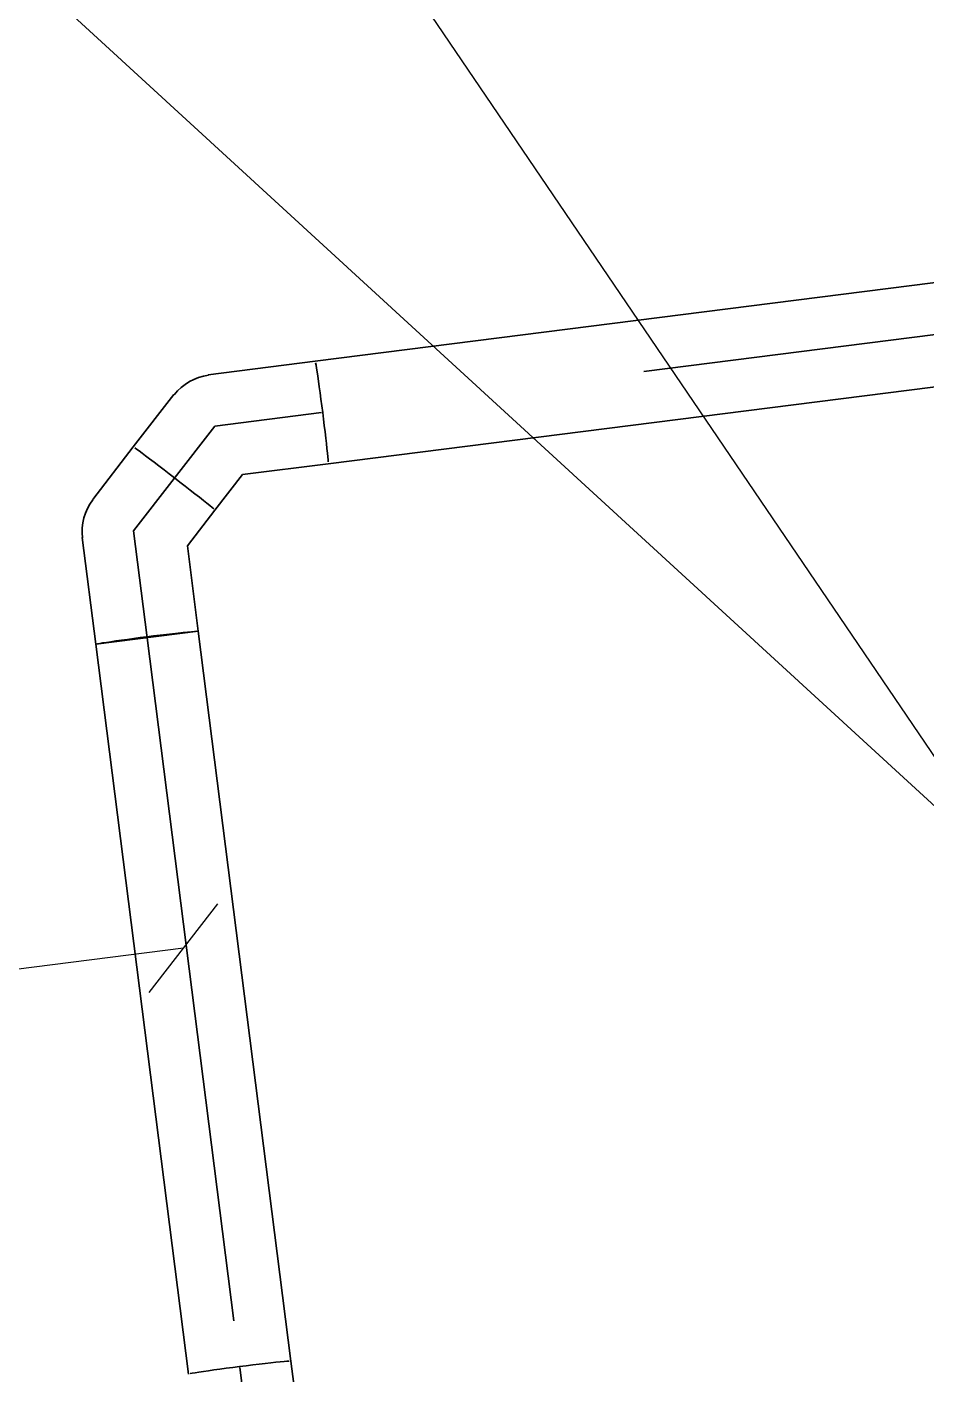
# Model space of a CAD drawing. Header units: metres. Extents: x 2713732.4 to 2713757.2, y 1226081.6 to 1226111.3.
# Drawn here: x 2713743.211 to 2713743.864, y 1226107.761 to 1226108.739 of the extents above; entities that cross this region are included whole.
import ezdxf

# ---------------------------------------------------------------- set-up
doc = ezdxf.new("R2010")
doc.units = ezdxf.units.M
doc.linetypes.add('DASHDOT', pattern=[1, 0.5, -0.25, 0, -0.25])
doc.layers.add('einlagen_boden_erstes_og', color=7, linetype='Continuous', true_color=0x000000)

msp = doc.modelspace()

# ---------------------------------------------------------------- linework, layer by layer
at = {"layer": 'einlagen_boden_erstes_og', "color": 7, "linetype": 'Continuous', "lineweight": 25, "extrusion": (0.000477202, 0.001815, 0.999998)}
for p, q in [((2713743.9348, 1226108.11444, -0.19104), (2713742.85287, 1226109.70852, -0.19341)), ((2713743.9348, 1226108.11444, -0.19104), (2713742.27808, 1226109.6348, -0.193)), ((2713743.30013, 1226108.0382, -0.19059), (2713743.34992, 1226108.10247, -0.19073)), ((2713743.32502, 1226108.07033, -0.19066), (2713743.18943, 1226108.05312, -0.19057))]:
    msp.add_line(p, q, dxfattribs=at)
at = {"layer": 'einlagen_boden_erstes_og', "color": 36, "linetype": 'Continuous', "lineweight": 35, "true_color": 0x6a4015, "extrusion": (0.000477202, 0.001815, 0.999998)}
for p, q in [((2713744.15049, 1226108.58913, -0.192), (2713743.42066, 1226108.4965, -0.19148)), ((2713743.43011, 1226108.4221, -0.19135), (2713744.15993, 1226108.51473, -0.19187)), ((2713743.3431, 1226108.48666, -0.19143), (2713743.42066, 1226108.4965, -0.19148)), ((2713743.42102, 1226108.49526, -0.19148), (2713743.42131, 1226108.49371, -0.19148)), ((2713743.42131, 1226108.49371, -0.19148), (2713743.42102, 1226108.49526, -0.19148)), ((2713743.42131, 1226108.49371, -0.19148), (2713743.42167, 1226108.49157, -0.19148)), ((2713743.42167, 1226108.49157, -0.19148), (2713743.42131, 1226108.49371, -0.19148)), ((2713743.42167, 1226108.49157, -0.19148), (2713743.42209, 1226108.48887, -0.19147)), ((2713743.42167, 1226108.49157, -0.19148), (2713743.42209, 1226108.48887, -0.19147)), ((2713743.42209, 1226108.48887, -0.19147), (2713743.42257, 1226108.48568, -0.19146)), ((2713743.42257, 1226108.48568, -0.19146), (2713743.42209, 1226108.48887, -0.19147)), ((2713743.42257, 1226108.48568, -0.19146), (2713743.4231, 1226108.48202, -0.19146)), ((2713743.42257, 1226108.48568, -0.19146), (2713743.4231, 1226108.48202, -0.19146)), ((2713743.42367, 1226108.47799, -0.19145), (2713743.4231, 1226108.48202, -0.19146)), ((2713743.4231, 1226108.48202, -0.19146), (2713743.42367, 1226108.47799, -0.19145)), ((2713743.28866, 1226108.43432, -0.19131), (2713743.31817, 1226108.47242, -0.19139)), ((2713743.42367, 1226108.47799, -0.19145), (2713743.42426, 1226108.47363, -0.19144)), ((2713743.42367, 1226108.47799, -0.19145), (2713743.42426, 1226108.47363, -0.19144)), ((2713743.42426, 1226108.47363, -0.19144), (2713743.42488, 1226108.46902, -0.19144)), ((2713743.42426, 1226108.47363, -0.19144), (2713743.42488, 1226108.46902, -0.19144)), ((2713743.42488, 1226108.46902, -0.19144), (2713743.4255, 1226108.46425, -0.19143)), ((2713743.42488, 1226108.46902, -0.19144), (2713743.42551, 1226108.46425, -0.19143)), ((2713743.4255, 1226108.46425, -0.19143), (2713743.42613, 1226108.4594, -0.19142)), ((2713743.42613, 1226108.4594, -0.19142), (2713743.42551, 1226108.46425, -0.19143)), ((2713743.42613, 1226108.4594, -0.19142), (2713743.42674, 1226108.45454, -0.19141)), ((2713743.42613, 1226108.4594, -0.19142), (2713743.42674, 1226108.45454, -0.19141)), ((2713743.42674, 1226108.45454, -0.19141), (2713743.42732, 1226108.44977, -0.1914)), ((2713743.42732, 1226108.44977, -0.1914), (2713743.42674, 1226108.45454, -0.19141)), ((2713743.42732, 1226108.44977, -0.1914), (2713743.42788, 1226108.44515, -0.19139)), ((2713743.42788, 1226108.44515, -0.19139), (2713743.42732, 1226108.44977, -0.1914)), ((2713743.42788, 1226108.44515, -0.19139), (2713743.42839, 1226108.44078, -0.19139)), ((2713743.42788, 1226108.44515, -0.19139), (2713743.42839, 1226108.44078, -0.19139)), ((2713743.28866, 1226108.43432, -0.19131), (2713743.25915, 1226108.39622, -0.19122)), ((2713743.29104, 1226108.43273, -0.19131), (2713743.28975, 1226108.43365, -0.19131)), ((2713743.29279, 1226108.43145, -0.1913), (2713743.29104, 1226108.43273, -0.19131)), ((2713743.42839, 1226108.44078, -0.19139), (2713743.42885, 1226108.43673, -0.19138)), ((2713743.42885, 1226108.43673, -0.19138), (2713743.42839, 1226108.44078, -0.19139)), ((2713743.42885, 1226108.43673, -0.19138), (2713743.42925, 1226108.43306, -0.19137)), ((2713743.42885, 1226108.43673, -0.19138), (2713743.42925, 1226108.43306, -0.19137)), ((2713743.42925, 1226108.43306, -0.19137), (2713743.42958, 1226108.42985, -0.19137)), ((2713743.42958, 1226108.42985, -0.19137), (2713743.42925, 1226108.43306, -0.19137)), ((2713743.29498, 1226108.42983, -0.1913), (2713743.29279, 1226108.43145, -0.1913)), ((2713743.29757, 1226108.42789, -0.1913), (2713743.29498, 1226108.42983, -0.1913)), ((2713743.30052, 1226108.42567, -0.1913), (2713743.29757, 1226108.42789, -0.1913)), ((2713743.30377, 1226108.4232, -0.19129), (2713743.30052, 1226108.42567, -0.1913)), ((2713743.30726, 1226108.42053, -0.19129), (2713743.30377, 1226108.4232, -0.19129)), ((2713743.43011, 1226108.4221, -0.19135), (2713743.36795, 1226108.41421, -0.19131)), ((2713743.42958, 1226108.42985, -0.19137), (2713743.42984, 1226108.42713, -0.19136)), ((2713743.42958, 1226108.42985, -0.19137), (2713743.42984, 1226108.42713, -0.19136)), ((2713743.42984, 1226108.42713, -0.19136), (2713743.43003, 1226108.42497, -0.19136)), ((2713743.42984, 1226108.42713, -0.19136), (2713743.43003, 1226108.42497, -0.19136)), ((2713743.43003, 1226108.42497, -0.19136), (2713743.43014, 1226108.42339, -0.19136)), ((2713743.43003, 1226108.42497, -0.19136), (2713743.43014, 1226108.42339, -0.19136)), ((2713743.31095, 1226108.41771, -0.19129), (2713743.30726, 1226108.42053, -0.19129)), ((2713743.31476, 1226108.41477, -0.19128), (2713743.31095, 1226108.41771, -0.19129)), ((2713743.31863, 1226108.41178, -0.19128), (2713743.31476, 1226108.41477, -0.19128)), ((2713743.36795, 1226108.41421, -0.19131), (2713743.34795, 1226108.38839, -0.19125)), ((2713743.3225, 1226108.40878, -0.19128), (2713743.31863, 1226108.41178, -0.19128)), ((2713743.32629, 1226108.40582, -0.19127), (2713743.3225, 1226108.40878, -0.19128)), ((2713743.32995, 1226108.40296, -0.19127), (2713743.32629, 1226108.40582, -0.19127)), ((2713743.33341, 1226108.40024, -0.19127), (2713743.32995, 1226108.40296, -0.19127)), ((2713743.33661, 1226108.39771, -0.19126), (2713743.33341, 1226108.40024, -0.19127)), ((2713743.3395, 1226108.39542, -0.19126), (2713743.33661, 1226108.39771, -0.19126)), ((2713743.34203, 1226108.39339, -0.19126), (2713743.3395, 1226108.39542, -0.19126)), ((2713743.34414, 1226108.39168, -0.19126), (2713743.34203, 1226108.39339, -0.19126)), ((2713743.32795, 1226108.36257, -0.1912), (2713743.34795, 1226108.38839, -0.19125)), ((2713743.34582, 1226108.3903, -0.19126), (2713743.34414, 1226108.39168, -0.19126)), ((2713743.34703, 1226108.38928, -0.19125), (2713743.34582, 1226108.3903, -0.19126)), ((2713743.25159, 1226108.36853, -0.19117), (2713743.26144, 1226108.29096, -0.19103)), ((2713743.33584, 1226108.3004, -0.19109), (2713743.32795, 1226108.36257, -0.1912)), ((2713743.26144, 1226108.29096, -0.19103), (2713743.33584, 1226108.3004, -0.19109)), ((2713743.26144, 1226108.29096, -0.19103), (2713743.33584, 1226108.3004, -0.19109)), ((2713743.28432, 1226108.29456, -0.19105), (2713743.27996, 1226108.29396, -0.19105)), ((2713743.28892, 1226108.29517, -0.19106), (2713743.28432, 1226108.29456, -0.19105)), ((2713743.29369, 1226108.2958, -0.19106), (2713743.28892, 1226108.29517, -0.19106)), ((2713743.29854, 1226108.29642, -0.19106), (2713743.29369, 1226108.2958, -0.19106)), ((2713743.3034, 1226108.29703, -0.19107), (2713743.29854, 1226108.29642, -0.19106)), ((2713743.30818, 1226108.29762, -0.19107), (2713743.3034, 1226108.29703, -0.19107)), ((2713743.31279, 1226108.29817, -0.19107), (2713743.30818, 1226108.29762, -0.19107)), ((2713743.31716, 1226108.29868, -0.19108), (2713743.31279, 1226108.29817, -0.19107)), ((2713743.32121, 1226108.29914, -0.19108), (2713743.31716, 1226108.29868, -0.19108)), ((2713743.32488, 1226108.29954, -0.19108), (2713743.32121, 1226108.29914, -0.19108)), ((2713743.3281, 1226108.29988, -0.19108), (2713743.32488, 1226108.29954, -0.19108)), ((2713743.33081, 1226108.30014, -0.19108), (2713743.3281, 1226108.29988, -0.19108)), ((2713743.33297, 1226108.30032, -0.19109), (2713743.33081, 1226108.30014, -0.19108)), ((2713743.33455, 1226108.30043, -0.19109), (2713743.33297, 1226108.30032, -0.19109)), ((2713743.40309, 1226107.77051, -0.19016), (2713743.33584, 1226108.3004, -0.19109)), ((2713743.26144, 1226108.29096, -0.19103), (2713743.32869, 1226107.76106, -0.1901)), ((2713743.26423, 1226108.2916, -0.19104), (2713743.26268, 1226108.29131, -0.19104)), ((2713743.26637, 1226108.29196, -0.19104), (2713743.26423, 1226108.2916, -0.19104)), ((2713743.26907, 1226108.29238, -0.19104), (2713743.26637, 1226108.29196, -0.19104)), ((2713743.27227, 1226108.29286, -0.19104), (2713743.26907, 1226108.29238, -0.19104)), ((2713743.27592, 1226108.29339, -0.19105), (2713743.27227, 1226108.29286, -0.19104)), ((2713743.27996, 1226108.29396, -0.19105), (2713743.27592, 1226108.29339, -0.19105)), ((2713743.36094, 1226107.76591, -0.19013), (2713743.36579, 1226107.76653, -0.19013)), ((2713743.36094, 1226107.76591, -0.19013), (2713743.36579, 1226107.76653, -0.19013)), ((2713743.36579, 1226107.76653, -0.19013), (2713743.37065, 1226107.76714, -0.19014)), ((2713743.36579, 1226107.76653, -0.19013), (2713743.37065, 1226107.76714, -0.19014)), ((2713743.37065, 1226107.76714, -0.19014), (2713743.37543, 1226107.76772, -0.19014)), ((2713743.37543, 1226107.76772, -0.19014), (2713743.37065, 1226107.76714, -0.19014)), ((2713743.37543, 1226107.76772, -0.19014), (2713743.38004, 1226107.76828, -0.19014)), ((2713743.37543, 1226107.76772, -0.19014), (2713743.38004, 1226107.76828, -0.19014)), ((2713743.38004, 1226107.76828, -0.19014), (2713743.38441, 1226107.76879, -0.19015)), ((2713743.38004, 1226107.76828, -0.19014), (2713743.38441, 1226107.76879, -0.19015)), ((2713743.38441, 1226107.76879, -0.19015), (2713743.38846, 1226107.76925, -0.19015)), ((2713743.38441, 1226107.76879, -0.19015), (2713743.38846, 1226107.76925, -0.19015)), ((2713743.38846, 1226107.76925, -0.19015), (2713743.39213, 1226107.76965, -0.19015)), ((2713743.39213, 1226107.76965, -0.19015), (2713743.38846, 1226107.76925, -0.19015)), ((2713743.39213, 1226107.76965, -0.19015), (2713743.39534, 1226107.76998, -0.19015)), ((2713743.39213, 1226107.76965, -0.19015), (2713743.39534, 1226107.76998, -0.19015)), ((2713743.39534, 1226107.76998, -0.19015), (2713743.39806, 1226107.77024, -0.19015)), ((2713743.39534, 1226107.76998, -0.19015), (2713743.39806, 1226107.77024, -0.19015)), ((2713743.39806, 1226107.77024, -0.19015), (2713743.40022, 1226107.77043, -0.19016)), ((2713743.40022, 1226107.77043, -0.19016), (2713743.39806, 1226107.77024, -0.19015)), ((2713743.40022, 1226107.77043, -0.19016), (2713743.4018, 1226107.77054, -0.19016)), ((2713743.4018, 1226107.77054, -0.19016), (2713743.40022, 1226107.77043, -0.19016)), ((2713743.40309, 1226107.77051, -0.19016), (2713743.41098, 1226107.70835, -0.19005)), ((2713743.32993, 1226107.76142, -0.19011), (2713743.33148, 1226107.76171, -0.19011)), ((2713743.33148, 1226107.76171, -0.19011), (2713743.32993, 1226107.76142, -0.19011)), ((2713743.33148, 1226107.76171, -0.19011), (2713743.33362, 1226107.76207, -0.19011)), ((2713743.33148, 1226107.76171, -0.19011), (2713743.33362, 1226107.76207, -0.19011)), ((2713743.33362, 1226107.76207, -0.19011), (2713743.33632, 1226107.76249, -0.19011)), ((2713743.33362, 1226107.76207, -0.19011), (2713743.33632, 1226107.76249, -0.19011)), ((2713743.33632, 1226107.76249, -0.19011), (2713743.33952, 1226107.76297, -0.19011)), ((2713743.33952, 1226107.76297, -0.19011), (2713743.33632, 1226107.76249, -0.19011)), ((2713743.33952, 1226107.76297, -0.19011), (2713743.34317, 1226107.7635, -0.19012)), ((2713743.34317, 1226107.7635, -0.19012), (2713743.33952, 1226107.76297, -0.19011)), ((2713743.34317, 1226107.7635, -0.19012), (2713743.34721, 1226107.76407, -0.19012)), ((2713743.34317, 1226107.7635, -0.19012), (2713743.34721, 1226107.76407, -0.19012)), ((2713743.34721, 1226107.76407, -0.19012), (2713743.35156, 1226107.76466, -0.19012)), ((2713743.34721, 1226107.76407, -0.19012), (2713743.35156, 1226107.76466, -0.19012)), ((2713743.35156, 1226107.76466, -0.19012), (2713743.35617, 1226107.76528, -0.19013)), ((2713743.35156, 1226107.76466, -0.19012), (2713743.35617, 1226107.76528, -0.19013)), ((2713743.35617, 1226107.76528, -0.19013), (2713743.36094, 1226107.76591, -0.19013)), ((2713743.36094, 1226107.76591, -0.19013), (2713743.35617, 1226107.76528, -0.19013))]:
    msp.add_line(p, q, dxfattribs=at)
at = {"layer": 'einlagen_boden_erstes_og', "color": 36, "linetype": 'DASHDOT', "lineweight": 35, "true_color": 0x6a4015, "extrusion": (0.000477202, 0.001815, 0.999998)}
for p, q in [((2713744.15521, 1226108.55193, -0.19193), (2713743.42538, 1226108.4593, -0.19142)), ((2713743.34782, 1226108.44946, -0.19136), (2713743.42538, 1226108.4593, -0.19142)), ((2713743.28879, 1226108.37326, -0.1912), (2713743.34782, 1226108.44946, -0.19136)), ((2713743.28879, 1226108.37326, -0.1912), (2713743.29864, 1226108.29568, -0.19106)), ((2713743.29864, 1226108.29568, -0.19106), (2713743.36589, 1226107.76578, -0.19013)), ((2713743.37573, 1226107.68822, -0.19), (2713743.36589, 1226107.76578, -0.19013))]:
    msp.add_line(p, q, dxfattribs=at)
at = {"layer": 'einlagen_boden_erstes_og', "color": 36, "linetype": 'Continuous', "lineweight": 35, "true_color": 0x6a4015, "extrusion": (0.000477202, 0.001815, 0.999998)}
for centre, start, end in [((2713743.03892, 1226104.07894, 3520.5086), 97.23287, 142.2386), ((2713742.97989, 1226104.00274, 3520.5086), 142.2386, 187.23287)]:
    msp.add_arc(centre, 0.0375, start, end, dxfattribs=at)

doc.saveas('drawing.dxf')
